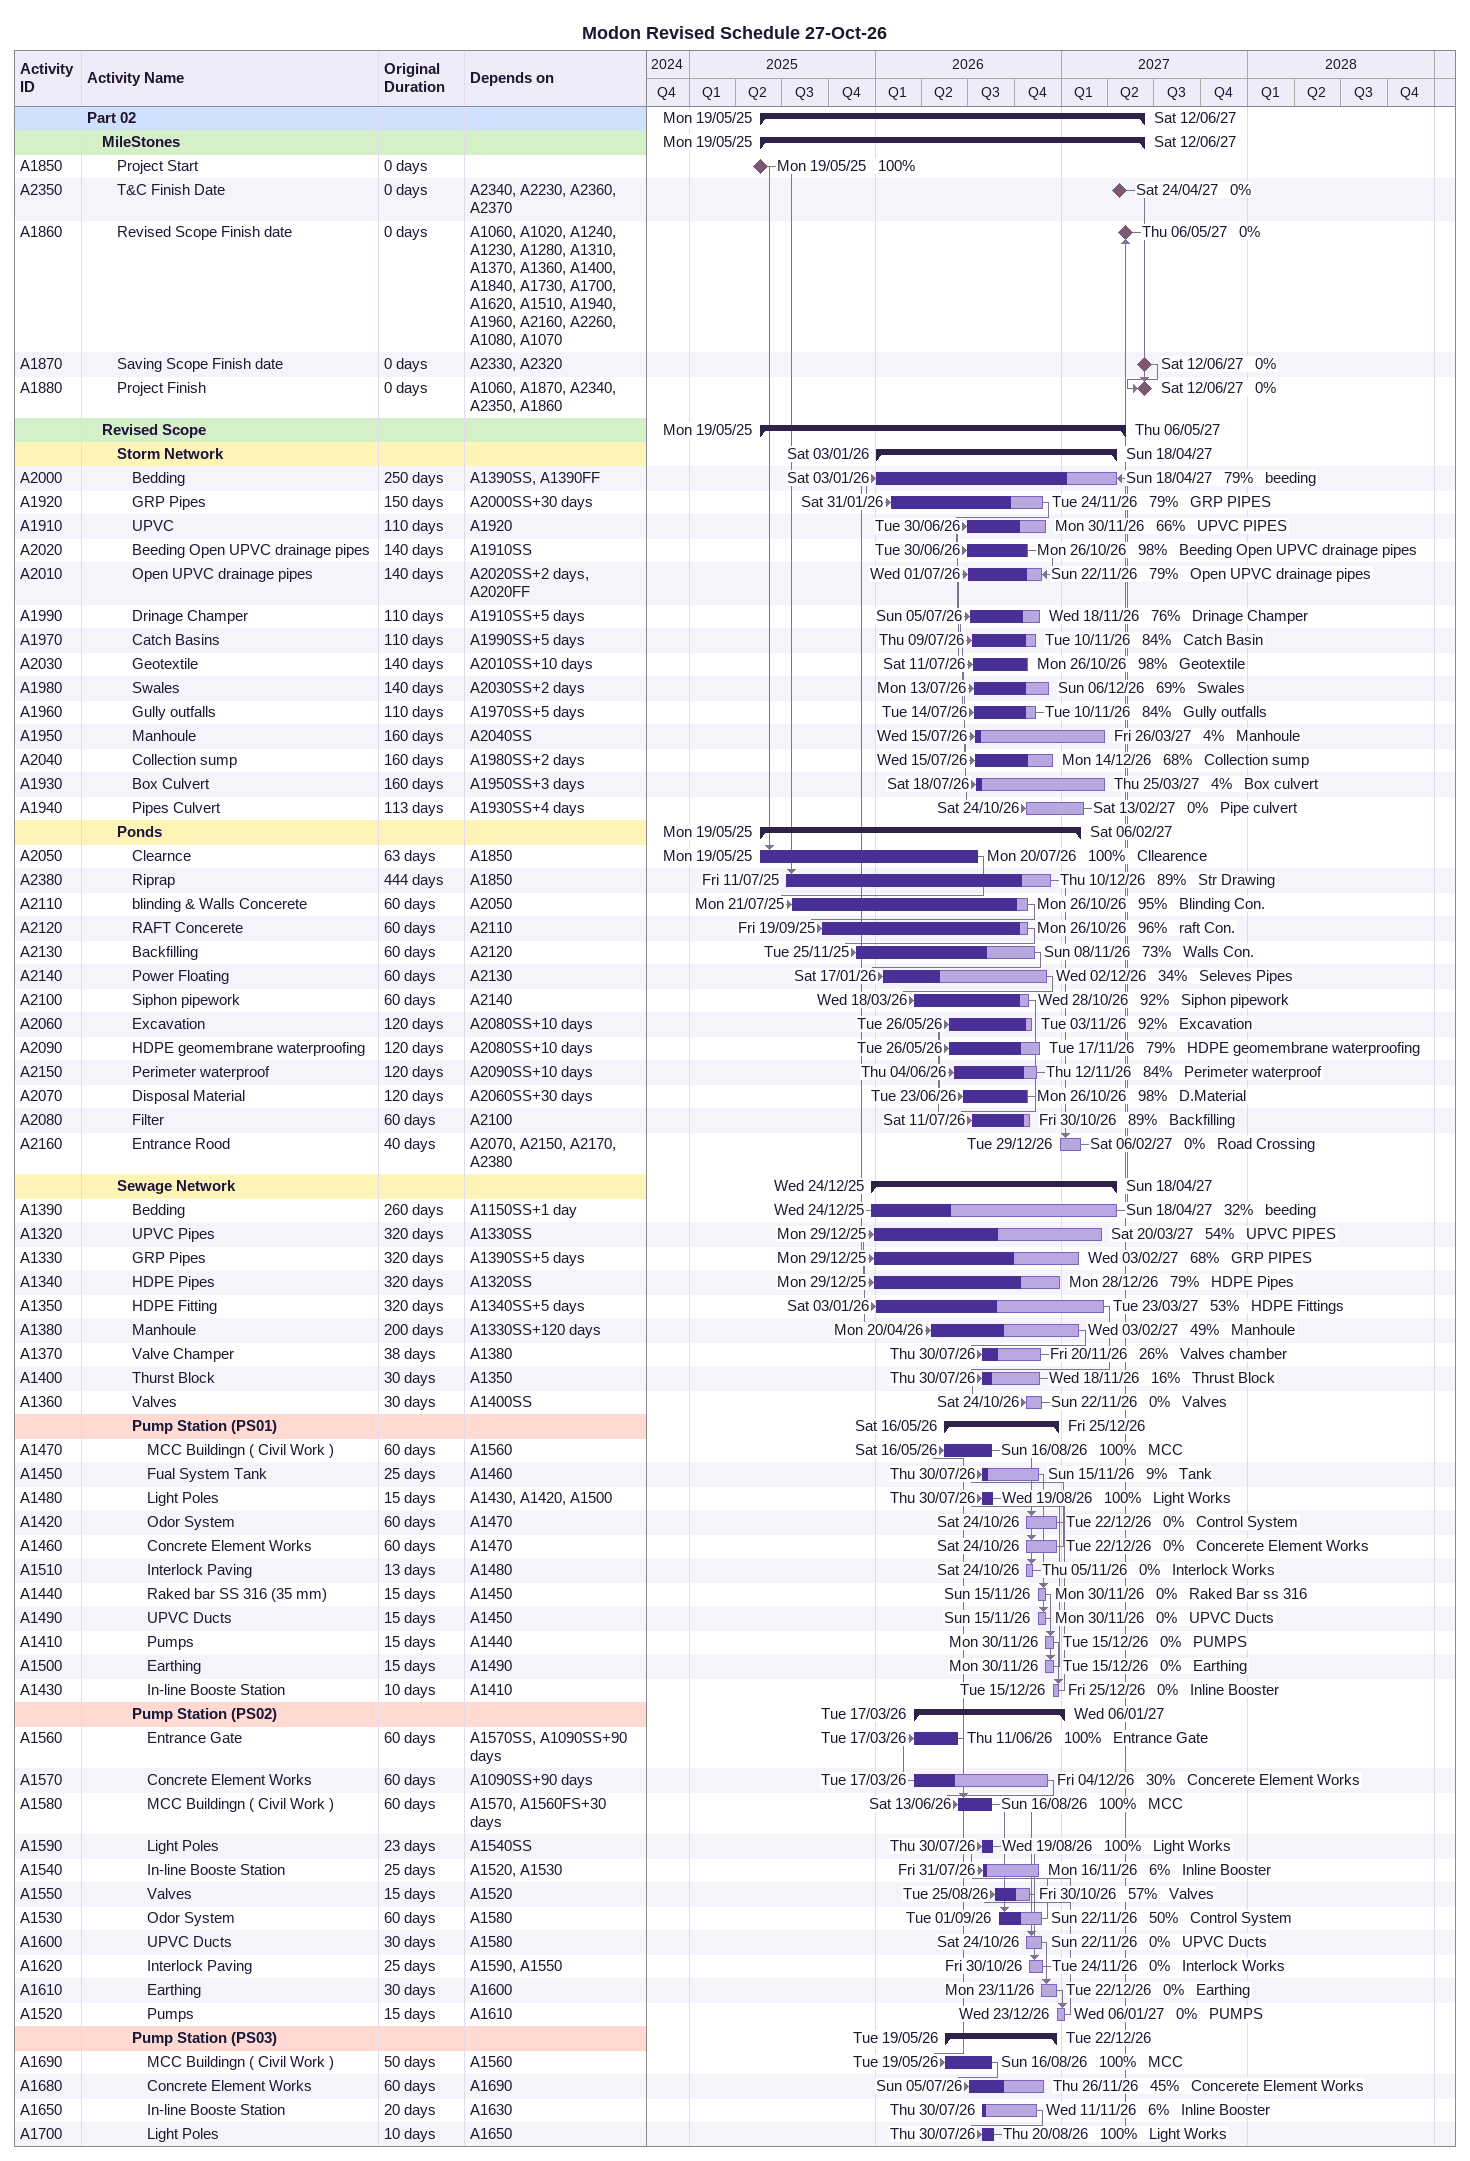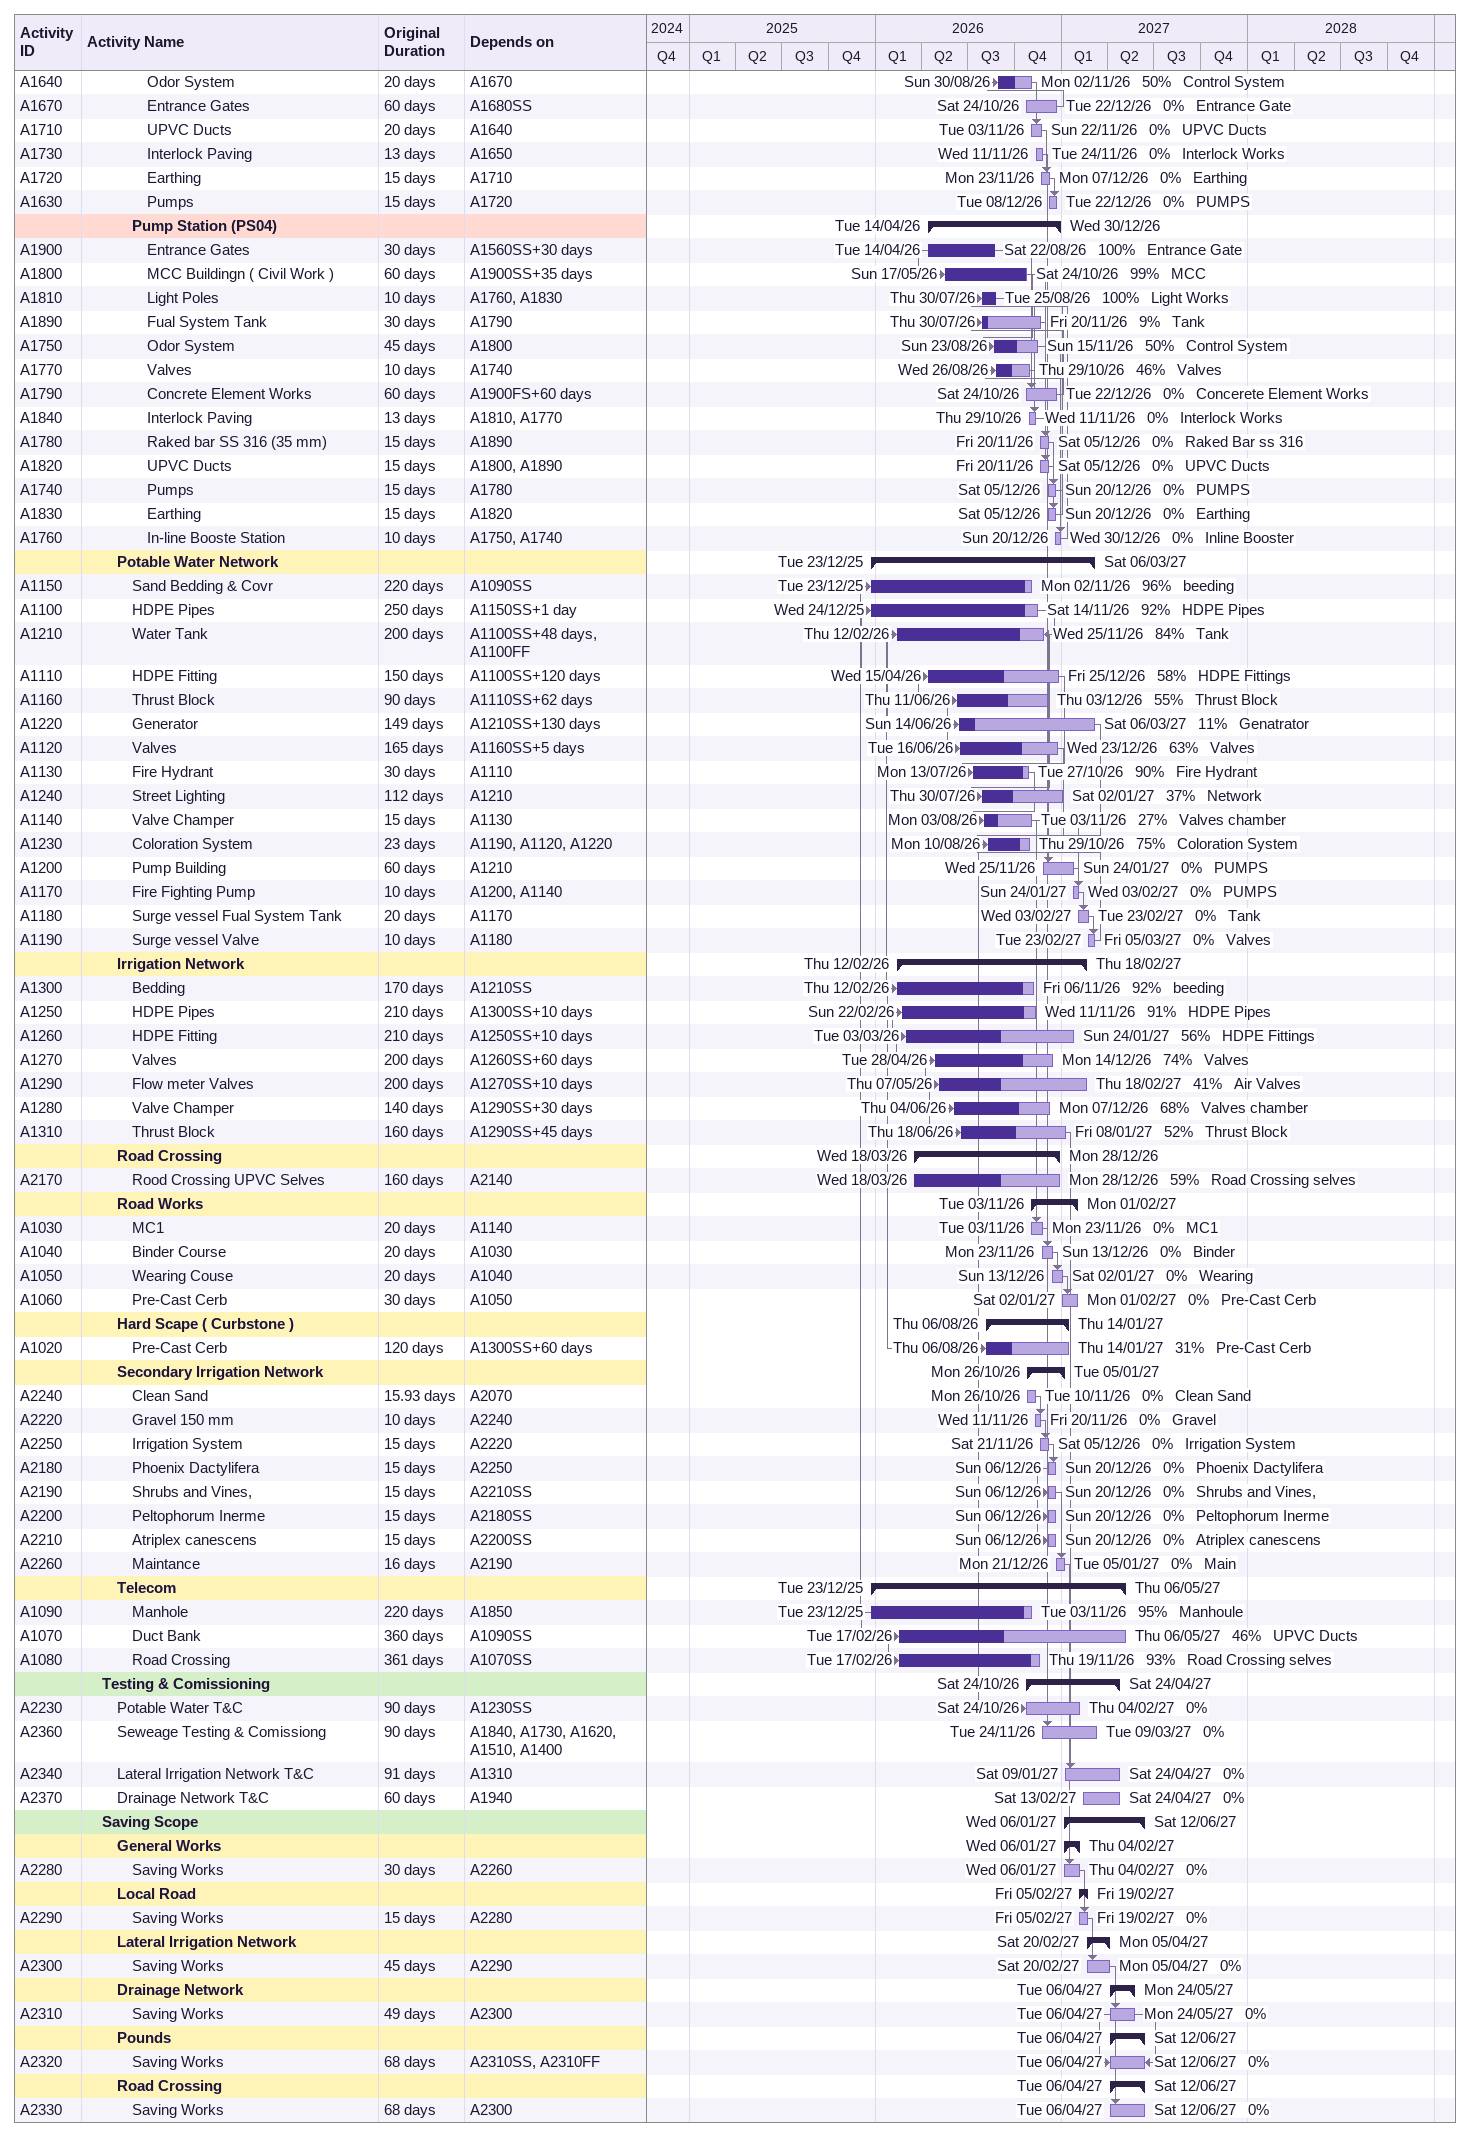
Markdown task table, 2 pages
Modon Revised Schedule 27-Oct-26

| ID | Level | Task | Original duration | Start | Finish | Predecessors | Resources | % complete |
|---|---|---|---|---|---|---|---|---|
|  | 1 | **Part 02** |  | 2025-05-19 | 2027-06-12 |  |  |  |
|  | 2 | **MileStones** |  | 2025-05-19 | 2027-06-12 |  |  |  |
| A1850 | 3 | Project Start | 0d | 2025-05-19 | 2025-05-19 |  |  | 100 |
| A2350 | 3 | T&C Finish Date | 0d | 2027-04-24 | 2027-04-24 | A2340, A2230, A2360, A2370 |  | 0 |
| A1860 | 3 | Revised Scope Finish date | 0d | 2027-05-06 | 2027-05-06 | A1060, A1020, A1240, A1230, A1280, A1310, A1370, A1360, A1400, A1840, A1730, A1700, A1620, A1510, A1940, A1960, A2160, A2260, A1080, A1070 |  | 0 |
| A1870 | 3 | Saving Scope Finish date | 0d | 2027-06-12 | 2027-06-12 | A2330, A2320 |  | 0 |
| A1880 | 3 | Project Finish | 0d | 2027-06-12 | 2027-06-12 | A1060, A1870, A2340, A2350, A1860 |  | 0 |
|  | 2 | **Revised Scope** |  | 2025-05-19 | 2027-05-06 |  |  |  |
|  | 3 | **Storm Network** |  | 2026-01-03 | 2027-04-18 |  |  |  |
| A2000 | 4 | Bedding | 250d | 2026-01-03 | 2027-04-18 | A1390SS, A1390FF | beeding | 79 |
| A1920 | 4 | GRP Pipes | 150d | 2026-01-31 | 2026-11-24 | A2000SS+30d | GRP PIPES | 79 |
| A1910 | 4 | UPVC | 110d | 2026-06-30 | 2026-11-30 | A1920 | UPVC PIPES | 66 |
| A2020 | 4 | Beeding Open UPVC drainage pipes | 140d | 2026-06-30 | 2026-10-26 | A1910SS | Beeding Open UPVC drainage pipes | 98 |
| A2010 | 4 | Open UPVC drainage pipes | 140d | 2026-07-01 | 2026-11-22 | A2020SS+2d, A2020FF | Open UPVC drainage pipes | 79 |
| A1990 | 4 | Drinage Champer | 110d | 2026-07-05 | 2026-11-18 | A1910SS+5d | Drinage Champer | 76 |
| A1970 | 4 | Catch Basins | 110d | 2026-07-09 | 2026-11-10 | A1990SS+5d | Catch Basin | 84 |
| A2030 | 4 | Geotextile | 140d | 2026-07-11 | 2026-10-26 | A2010SS+10d | Geotextile | 98 |
| A1980 | 4 | Swales | 140d | 2026-07-13 | 2026-12-06 | A2030SS+2d | Swales | 69 |
| A1960 | 4 | Gully outfalls | 110d | 2026-07-14 | 2026-11-10 | A1970SS+5d | Gully outfalls | 84 |
| A1950 | 4 | Manhoule | 160d | 2026-07-15 | 2027-03-26 | A2040SS | Manhoule | 4 |
| A2040 | 4 | Collection sump | 160d | 2026-07-15 | 2026-12-14 | A1980SS+2d | Collection sump | 68 |
| A1930 | 4 | Box Culvert | 160d | 2026-07-18 | 2027-03-25 | A1950SS+3d | Box culvert | 4 |
| A1940 | 4 | Pipes Culvert | 113d | 2026-10-24 | 2027-02-13 | A1930SS+4d | Pipe culvert | 0 |
|  | 3 | **Ponds** |  | 2025-05-19 | 2027-02-06 |  |  |  |
| A2050 | 4 | Clearnce | 63d | 2025-05-19 | 2026-07-20 | A1850 | Cllearence | 100 |
| A2380 | 4 | Riprap | 444d | 2025-07-11 | 2026-12-10 | A1850 | Str Drawing | 89 |
| A2110 | 4 | blinding & Walls Concerete | 60d | 2025-07-21 | 2026-10-26 | A2050 | Blinding Con. | 95 |
| A2120 | 4 | RAFT Concerete | 60d | 2025-09-19 | 2026-10-26 | A2110 | raft Con. | 96 |
| A2130 | 4 | Backfilling | 60d | 2025-11-25 | 2026-11-08 | A2120 | Walls Con. | 73 |
| A2140 | 4 | Power Floating | 60d | 2026-01-17 | 2026-12-02 | A2130 | Seleves Pipes | 34 |
| A2100 | 4 | Siphon pipework | 60d | 2026-03-18 | 2026-10-28 | A2140 | Siphon pipework | 92 |
| A2060 | 4 | Excavation | 120d | 2026-05-26 | 2026-11-03 | A2080SS+10d | Excavation | 92 |
| A2090 | 4 | HDPE geomembrane waterproofing | 120d | 2026-05-26 | 2026-11-17 | A2080SS+10d | HDPE geomembrane waterproofing | 79 |
| A2150 | 4 | Perimeter waterproof | 120d | 2026-06-04 | 2026-11-12 | A2090SS+10d | Perimeter waterproof | 84 |
| A2070 | 4 | Disposal Material | 120d | 2026-06-23 | 2026-10-26 | A2060SS+30d | D.Material | 98 |
| A2080 | 4 | Filter | 60d | 2026-07-11 | 2026-10-30 | A2100 | Backfilling | 89 |
| A2160 | 4 | Entrance Rood | 40d | 2026-12-29 | 2027-02-06 | A2070, A2150, A2170, A2380 | Road Crossing | 0 |
|  | 3 | **Sewage Network** |  | 2025-12-24 | 2027-04-18 |  |  |  |
| A1390 | 4 | Bedding | 260d | 2025-12-24 | 2027-04-18 | A1150SS+1d | beeding | 32 |
| A1320 | 4 | UPVC Pipes | 320d | 2025-12-29 | 2027-03-20 | A1330SS | UPVC PIPES | 54 |
| A1330 | 4 | GRP Pipes | 320d | 2025-12-29 | 2027-02-03 | A1390SS+5d | GRP PIPES | 68 |
| A1340 | 4 | HDPE Pipes | 320d | 2025-12-29 | 2026-12-28 | A1320SS | HDPE Pipes | 79 |
| A1350 | 4 | HDPE Fitting | 320d | 2026-01-03 | 2027-03-23 | A1340SS+5d | HDPE Fittings | 53 |
| A1380 | 4 | Manhoule | 200d | 2026-04-20 | 2027-02-03 | A1330SS+120d | Manhoule | 49 |
| A1370 | 4 | Valve Champer | 38d | 2026-07-30 | 2026-11-20 | A1380 | Valves chamber | 26 |
| A1400 | 4 | Thurst Block | 30d | 2026-07-30 | 2026-11-18 | A1350 | Thrust Block | 16 |
| A1360 | 4 | Valves | 30d | 2026-10-24 | 2026-11-22 | A1400SS | Valves | 0 |
|  | 4 | **Pump Station (PS01)** |  | 2026-05-16 | 2026-12-25 |  |  |  |
| A1470 | 5 | MCC Buildingn ( Civil Work ) | 60d | 2026-05-16 | 2026-08-16 | A1560 | MCC | 100 |
| A1450 | 5 | Fual System Tank | 25d | 2026-07-30 | 2026-11-15 | A1460 | Tank | 9 |
| A1480 | 5 | Light Poles | 15d | 2026-07-30 | 2026-08-19 | A1430, A1420, A1500 | Light Works | 100 |
| A1420 | 5 | Odor System | 60d | 2026-10-24 | 2026-12-22 | A1470 | Control System | 0 |
| A1460 | 5 | Concrete Element Works | 60d | 2026-10-24 | 2026-12-22 | A1470 | Concerete Element Works | 0 |
| A1510 | 5 | Interlock Paving | 13d | 2026-10-24 | 2026-11-05 | A1480 | Interlock Works | 0 |
| A1440 | 5 | Raked bar SS 316 (35 mm) | 15d | 2026-11-15 | 2026-11-30 | A1450 | Raked Bar ss 316 | 0 |
| A1490 | 5 | UPVC Ducts | 15d | 2026-11-15 | 2026-11-30 | A1450 | UPVC Ducts | 0 |
| A1410 | 5 | Pumps | 15d | 2026-11-30 | 2026-12-15 | A1440 | PUMPS | 0 |
| A1500 | 5 | Earthing | 15d | 2026-11-30 | 2026-12-15 | A1490 | Earthing | 0 |
| A1430 | 5 | In-line Booste Station | 10d | 2026-12-15 | 2026-12-25 | A1410 | Inline Booster | 0 |
|  | 4 | **Pump Station (PS02)** |  | 2026-03-17 | 2027-01-06 |  |  |  |
| A1560 | 5 | Entrance Gate | 60d | 2026-03-17 | 2026-06-11 | A1570SS, A1090SS+90d | Entrance Gate | 100 |
| A1570 | 5 | Concrete Element Works | 60d | 2026-03-17 | 2026-12-04 | A1090SS+90d | Concerete Element Works | 30 |
| A1580 | 5 | MCC Buildingn ( Civil Work ) | 60d | 2026-06-13 | 2026-08-16 | A1570, A1560FS+30d | MCC | 100 |
| A1590 | 5 | Light Poles | 23d | 2026-07-30 | 2026-08-19 | A1540SS | Light Works | 100 |
| A1540 | 5 | In-line Booste Station | 25d | 2026-07-31 | 2026-11-16 | A1520, A1530 | Inline Booster | 6 |
| A1550 | 5 | Valves | 15d | 2026-08-25 | 2026-10-30 | A1520 | Valves | 57 |
| A1530 | 5 | Odor System | 60d | 2026-09-01 | 2026-11-22 | A1580 | Control System | 50 |
| A1600 | 5 | UPVC Ducts | 30d | 2026-10-24 | 2026-11-22 | A1580 | UPVC Ducts | 0 |
| A1620 | 5 | Interlock Paving | 25d | 2026-10-30 | 2026-11-24 | A1590, A1550 | Interlock Works | 0 |
| A1610 | 5 | Earthing | 30d | 2026-11-23 | 2026-12-22 | A1600 | Earthing | 0 |
| A1520 | 5 | Pumps | 15d | 2026-12-23 | 2027-01-06 | A1610 | PUMPS | 0 |
|  | 4 | **Pump Station (PS03)** |  | 2026-05-19 | 2026-12-22 |  |  |  |
| A1690 | 5 | MCC Buildingn ( Civil Work ) | 50d | 2026-05-19 | 2026-08-16 | A1560 | MCC | 100 |
| A1680 | 5 | Concrete Element Works | 60d | 2026-07-05 | 2026-11-26 | A1690 | Concerete Element Works | 45 |
| A1650 | 5 | In-line Booste Station | 20d | 2026-07-30 | 2026-11-11 | A1630 | Inline Booster | 6 |
| A1700 | 5 | Light Poles | 10d | 2026-07-30 | 2026-08-20 | A1650 | Light Works | 100 |
| A1640 | 5 | Odor System | 20d | 2026-08-30 | 2026-11-02 | A1670 | Control System | 50 |
| A1670 | 5 | Entrance Gates | 60d | 2026-10-24 | 2026-12-22 | A1680SS | Entrance Gate | 0 |
| A1710 | 5 | UPVC Ducts | 20d | 2026-11-03 | 2026-11-22 | A1640 | UPVC Ducts | 0 |
| A1730 | 5 | Interlock Paving | 13d | 2026-11-11 | 2026-11-24 | A1650 | Interlock Works | 0 |
| A1720 | 5 | Earthing | 15d | 2026-11-23 | 2026-12-07 | A1710 | Earthing | 0 |
| A1630 | 5 | Pumps | 15d | 2026-12-08 | 2026-12-22 | A1720 | PUMPS | 0 |
|  | 4 | **Pump Station (PS04)** |  | 2026-04-14 | 2026-12-30 |  |  |  |
| A1900 | 5 | Entrance Gates | 30d | 2026-04-14 | 2026-08-22 | A1560SS+30d | Entrance Gate | 100 |
| A1800 | 5 | MCC Buildingn ( Civil Work ) | 60d | 2026-05-17 | 2026-10-24 | A1900SS+35d | MCC | 99 |
| A1810 | 5 | Light Poles | 10d | 2026-07-30 | 2026-08-25 | A1760, A1830 | Light Works | 100 |
| A1890 | 5 | Fual System Tank | 30d | 2026-07-30 | 2026-11-20 | A1790 | Tank | 9 |
| A1750 | 5 | Odor System | 45d | 2026-08-23 | 2026-11-15 | A1800 | Control System | 50 |
| A1770 | 5 | Valves | 10d | 2026-08-26 | 2026-10-29 | A1740 | Valves | 46 |
| A1790 | 5 | Concrete Element Works | 60d | 2026-10-24 | 2026-12-22 | A1900FS+60d | Concerete Element Works | 0 |
| A1840 | 5 | Interlock Paving | 13d | 2026-10-29 | 2026-11-11 | A1810, A1770 | Interlock Works | 0 |
| A1780 | 5 | Raked bar SS 316 (35 mm) | 15d | 2026-11-20 | 2026-12-05 | A1890 | Raked Bar ss 316 | 0 |
| A1820 | 5 | UPVC Ducts | 15d | 2026-11-20 | 2026-12-05 | A1800, A1890 | UPVC Ducts | 0 |
| A1740 | 5 | Pumps | 15d | 2026-12-05 | 2026-12-20 | A1780 | PUMPS | 0 |
| A1830 | 5 | Earthing | 15d | 2026-12-05 | 2026-12-20 | A1820 | Earthing | 0 |
| A1760 | 5 | In-line Booste Station | 10d | 2026-12-20 | 2026-12-30 | A1750, A1740 | Inline Booster | 0 |
|  | 3 | **Potable Water Network** |  | 2025-12-23 | 2027-03-06 |  |  |  |
| A1150 | 4 | Sand Bedding & Covr | 220d | 2025-12-23 | 2026-11-02 | A1090SS | beeding | 96 |
| A1100 | 4 | HDPE Pipes | 250d | 2025-12-24 | 2026-11-14 | A1150SS+1d | HDPE Pipes | 92 |
| A1210 | 4 | Water Tank | 200d | 2026-02-12 | 2026-11-25 | A1100SS+48d, A1100FF | Tank | 84 |
| A1110 | 4 | HDPE Fitting | 150d | 2026-04-15 | 2026-12-25 | A1100SS+120d | HDPE Fittings | 58 |
| A1160 | 4 | Thrust Block | 90d | 2026-06-11 | 2026-12-03 | A1110SS+62d | Thrust Block | 55 |
| A1220 | 4 | Generator | 149d | 2026-06-14 | 2027-03-06 | A1210SS+130d | Genatrator | 11 |
| A1120 | 4 | Valves | 165d | 2026-06-16 | 2026-12-23 | A1160SS+5d | Valves | 63 |
| A1130 | 4 | Fire Hydrant | 30d | 2026-07-13 | 2026-10-27 | A1110 | Fire Hydrant | 90 |
| A1240 | 4 | Street Lighting | 112d | 2026-07-30 | 2027-01-02 | A1210 | Network | 37 |
| A1140 | 4 | Valve Champer | 15d | 2026-08-03 | 2026-11-03 | A1130 | Valves chamber | 27 |
| A1230 | 4 | Coloration System | 23d | 2026-08-10 | 2026-10-29 | A1190, A1120, A1220 | Coloration System | 75 |
| A1200 | 4 | Pump Building | 60d | 2026-11-25 | 2027-01-24 | A1210 | PUMPS | 0 |
| A1170 | 4 | Fire Fighting Pump | 10d | 2027-01-24 | 2027-02-03 | A1200, A1140 | PUMPS | 0 |
| A1180 | 4 | Surge vessel Fual System Tank | 20d | 2027-02-03 | 2027-02-23 | A1170 | Tank | 0 |
| A1190 | 4 | Surge vessel Valve | 10d | 2027-02-23 | 2027-03-05 | A1180 | Valves | 0 |
|  | 3 | **Irrigation Network** |  | 2026-02-12 | 2027-02-18 |  |  |  |
| A1300 | 4 | Bedding | 170d | 2026-02-12 | 2026-11-06 | A1210SS | beeding | 92 |
| A1250 | 4 | HDPE Pipes | 210d | 2026-02-22 | 2026-11-11 | A1300SS+10d | HDPE Pipes | 91 |
| A1260 | 4 | HDPE Fitting | 210d | 2026-03-03 | 2027-01-24 | A1250SS+10d | HDPE Fittings | 56 |
| A1270 | 4 | Valves | 200d | 2026-04-28 | 2026-12-14 | A1260SS+60d | Valves | 74 |
| A1290 | 4 | Flow meter Valves | 200d | 2026-05-07 | 2027-02-18 | A1270SS+10d | Air Valves | 41 |
| A1280 | 4 | Valve Champer | 140d | 2026-06-04 | 2026-12-07 | A1290SS+30d | Valves chamber | 68 |
| A1310 | 4 | Thrust Block | 160d | 2026-06-18 | 2027-01-08 | A1290SS+45d | Thrust Block | 52 |
|  | 3 | **Road Crossing** |  | 2026-03-18 | 2026-12-28 |  |  |  |
| A2170 | 4 | Rood Crossing UPVC Selves | 160d | 2026-03-18 | 2026-12-28 | A2140 | Road Crossing selves | 59 |
|  | 3 | **Road Works** |  | 2026-11-03 | 2027-02-01 |  |  |  |
| A1030 | 4 | MC1 | 20d | 2026-11-03 | 2026-11-23 | A1140 | MC1 | 0 |
| A1040 | 4 | Binder Course | 20d | 2026-11-23 | 2026-12-13 | A1030 | Binder | 0 |
| A1050 | 4 | Wearing Couse | 20d | 2026-12-13 | 2027-01-02 | A1040 | Wearing | 0 |
| A1060 | 4 | Pre-Cast Cerb | 30d | 2027-01-02 | 2027-02-01 | A1050 | Pre-Cast Cerb | 0 |
|  | 3 | **Hard Scape ( Curbstone )** |  | 2026-08-06 | 2027-01-14 |  |  |  |
| A1020 | 4 | Pre-Cast Cerb | 120d | 2026-08-06 | 2027-01-14 | A1300SS+60d | Pre-Cast Cerb | 31 |
|  | 3 | **Secondary Irrigation Network** |  | 2026-10-26 | 2027-01-05 |  |  |  |
| A2240 | 4 | Clean Sand | 15.93d | 2026-10-26 | 2026-11-10 | A2070 | Clean Sand | 0 |
| A2220 | 4 | Gravel 150 mm | 10d | 2026-11-11 | 2026-11-20 | A2240 | Gravel | 0 |
| A2250 | 4 | Irrigation System | 15d | 2026-11-21 | 2026-12-05 | A2220 | Irrigation System | 0 |
| A2180 | 4 | Phoenix Dactylifera | 15d | 2026-12-06 | 2026-12-20 | A2250 | Phoenix Dactylifera | 0 |
| A2190 | 4 | Shrubs and Vines, | 15d | 2026-12-06 | 2026-12-20 | A2210SS | Shrubs and Vines, | 0 |
| A2200 | 4 | Peltophorum Inerme | 15d | 2026-12-06 | 2026-12-20 | A2180SS | Peltophorum Inerme | 0 |
| A2210 | 4 | Atriplex canescens | 15d | 2026-12-06 | 2026-12-20 | A2200SS | Atriplex canescens | 0 |
| A2260 | 4 | Maintance | 16d | 2026-12-21 | 2027-01-05 | A2190 | Main | 0 |
|  | 3 | **Telecom** |  | 2025-12-23 | 2027-05-06 |  |  |  |
| A1090 | 4 | Manhole | 220d | 2025-12-23 | 2026-11-03 | A1850 | Manhoule | 95 |
| A1070 | 4 | Duct Bank | 360d | 2026-02-17 | 2027-05-06 | A1090SS | UPVC Ducts | 46 |
| A1080 | 4 | Road Crossing | 361d | 2026-02-17 | 2026-11-19 | A1070SS | Road Crossing selves | 93 |
|  | 2 | **Testing & Comissioning** |  | 2026-10-24 | 2027-04-24 |  |  |  |
| A2230 | 3 | Potable Water T&C | 90d | 2026-10-24 | 2027-02-04 | A1230SS |  | 0 |
| A2360 | 3 | Seweage Testing & Comissiong | 90d | 2026-11-24 | 2027-03-09 | A1840, A1730, A1620, A1510, A1400 |  | 0 |
| A2340 | 3 | Lateral Irrigation Network T&C | 91d | 2027-01-09 | 2027-04-24 | A1310 |  | 0 |
| A2370 | 3 | Drainage Network T&C | 60d | 2027-02-13 | 2027-04-24 | A1940 |  | 0 |
|  | 2 | **Saving Scope** |  | 2027-01-06 | 2027-06-12 |  |  |  |
|  | 3 | **General Works** |  | 2027-01-06 | 2027-02-04 |  |  |  |
| A2280 | 4 | Saving Works | 30d | 2027-01-06 | 2027-02-04 | A2260 |  | 0 |
|  | 3 | **Local Road** |  | 2027-02-05 | 2027-02-19 |  |  |  |
| A2290 | 4 | Saving Works | 15d | 2027-02-05 | 2027-02-19 | A2280 |  | 0 |
|  | 3 | **Lateral Irrigation Network** |  | 2027-02-20 | 2027-04-05 |  |  |  |
| A2300 | 4 | Saving Works | 45d | 2027-02-20 | 2027-04-05 | A2290 |  | 0 |
|  | 3 | **Drainage Network** |  | 2027-04-06 | 2027-05-24 |  |  |  |
| A2310 | 4 | Saving Works | 49d | 2027-04-06 | 2027-05-24 | A2300 |  | 0 |
|  | 3 | **Pounds** |  | 2027-04-06 | 2027-06-12 |  |  |  |
| A2320 | 4 | Saving Works | 68d | 2027-04-06 | 2027-06-12 | A2310SS, A2310FF |  | 0 |
|  | 3 | **Road Crossing** |  | 2027-04-06 | 2027-06-12 |  |  |  |
| A2330 | 4 | Saving Works | 68d | 2027-04-06 | 2027-06-12 | A2300 |  | 0 |
